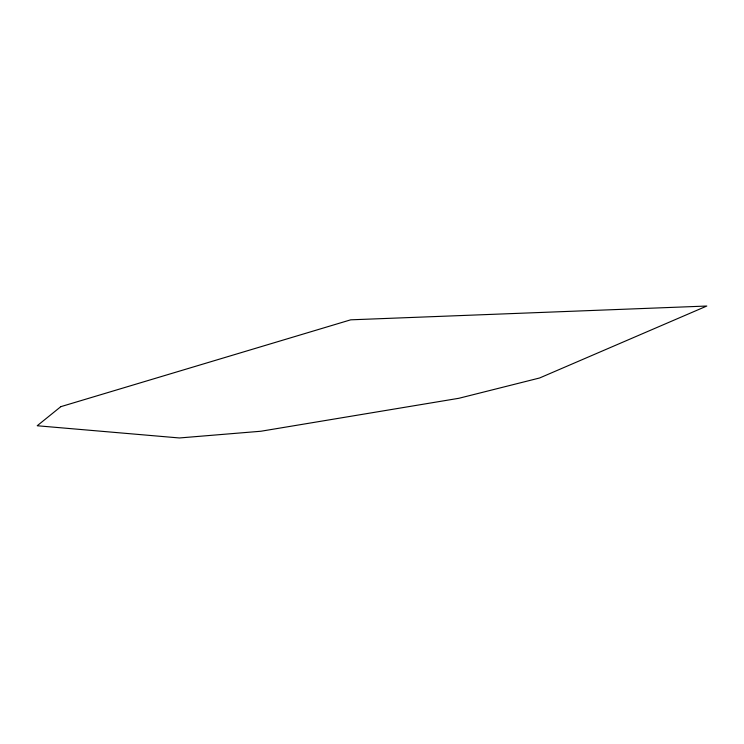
<?xml version="1.0" encoding="UTF-8"?>
<svg xmlns="http://www.w3.org/2000/svg" width="744" height="744" viewBox="0 0 744 744"><rect width="100%" height="100%" fill="white"/><g stroke="black" fill="none" stroke-linecap="round" stroke-linejoin="round"><path stroke-width="1.12" d="M60.822 406.661L37.2 425.754L179.416 437.965L260.921 431.241L458.862 398.291L539.595 377.989L706.8 306.035L350.712 319.827L60.822 406.661"/></g></svg>
